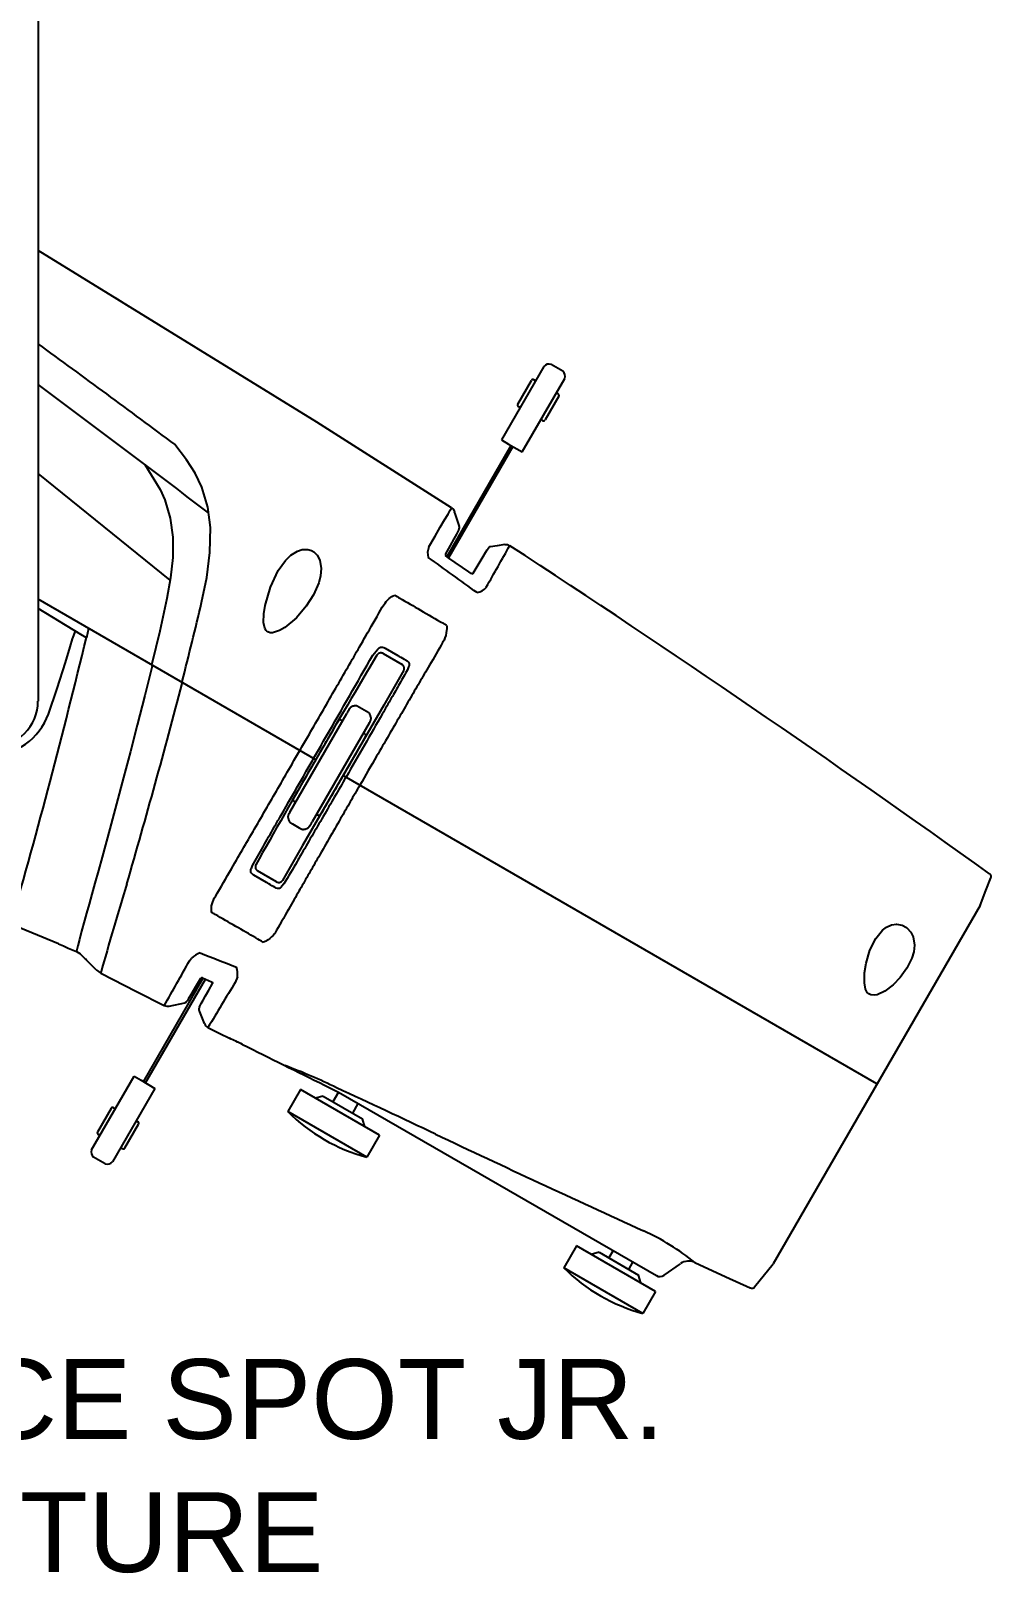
# Model space of a CAD drawing. Extents: x 5 to 346, y -5 to 215.
# Drawn here: x 311.48 to 322.01, y 109.51 to 126.41 of the extents above; entities that cross this region are included whole.
import ezdxf

# ---------------------------------------------------------------- set-up
doc = ezdxf.new("R2010")
doc.units = 0
doc.header["$LTSCALE"] = 0.5
doc.header["$MEASUREMENT"] = 0
doc.layers.get('0').update_dxf_attribs({"linetype": 'CONTINUOUS'})
doc.layers.add('RISER', color=7, linetype='CONTINUOUS')
doc.styles.add('ARIAL', font='arial.ttf')

# ---------------------------------------------------------------- blocks, each defined once
blk = doc.blocks.new('*U56')
at = {"layer": 'RISER'}
for p, q in [((0.452, -4.55), (0.452, -15.482)), ((5.993, -11.815), (5.528, -12.62)), ((6.202, -11.866), (6.074, -11.792)), ((5.709, -12.227), (5.858, -11.968)), ((5.758, -12.752), (6.223, -11.947)), ((5.903, -11.971), (5.885, -11.961)), ((6.157, -12.141), (6.008, -12.4)), ((6.15, -12.114), (6.133, -12.103)), ((5.716, -12.255), (5.733, -12.265)), ((5.963, -12.397), (5.98, -12.407)), ((5.528, -12.62), (5.605, -12.666)), ((5.605, -12.666), (5.758, -12.752)), ((5.632, -12.681), (4.93, -13.898)), ((5.653, -12.693), (4.949, -13.912)), ((5.173, -14.067), (4.952, -13.914)), ((3.504, -16.128), (0.452, -14.366)), ((0.92, -14.751), (0.452, -14.468)), ((0.981, -14.787), (0.92, -14.751)), ((4.12, -14.978), (4.175, -14.914)), ((4.233, -14.961), (4.44, -15.08)), ((4.254, -14.902), (4.323, -14.942)), ((4.323, -14.942), (4.393, -14.982)), ((4.461, -15.142), (4.239, -15.527)), ((4.512, -15.107), (4.501, -15.139)), ((4.239, -15.527), (3.351, -17.065)), ((4.077, -15.61), (3.949, -15.537)), ((3.211, -16.698), (3.835, -15.616)), ((3.787, -15.699), (3.77, -15.689)), ((4.079, -15.723), (3.455, -16.805)), ((4.034, -15.842), (4.017, -15.832)), ((3.803, -16.3), (9.638, -19.67)), ((3.256, -16.579), (3.273, -16.589)), ((3.503, -16.722), (3.521, -16.732)), ((3.213, -16.811), (3.24, -16.827)), ((3.24, -16.827), (3.314, -16.869)), ((3.314, -16.869), (3.341, -16.884)), ((3.351, -17.065), (3.13, -17.449)), ((2.789, -17.316), (2.8, -17.284)), ((2.887, -17.43), (2.817, -17.39)), ((3.065, -17.462), (2.858, -17.342)), ((2.956, -17.47), (2.887, -17.43)), ((3.146, -17.485), (3.124, -17.511)), ((10.774, -17.722), (8.508, -21.648)), ((0.675, -18.143), (0.154, -17.927)), ((1.089, -18.427), (0.994, -18.332)), ((2.112, -18.326), (2.133, -18.297)), ((1.089, -18.427), (1.139, -18.463)), ((1.608, -19.652), (2.262, -18.519)), ((1.629, -19.664), (2.285, -18.528)), ((2.255, -18.515), (2.353, -18.557)), ((2.636, -18.504), (2.612, -18.564)), ((1.889, -18.824), (2.059, -18.787)), ((2.691, -19.243), (2.64, -19.218)), ((1.038, -20.398), (1.503, -19.593)), ((1.503, -19.593), (1.582, -19.636)), ((1.732, -19.725), (1.268, -20.53)), ((1.582, -19.636), (1.732, -19.725)), ((3.327, -19.739), (3.188, -19.979)), ((4.193, -20.239), (3.327, -19.739)), ((3.59, -19.689), (3.737, -19.764)), ((3.744, -19.766), (3.683, -19.872)), ((1.28, -19.938), (1.298, -19.948)), ((3.575, -19.81), (3.49, -19.832)), ((3.575, -19.81), (4.008, -20.06)), ((3.9, -19.997), (3.961, -19.891)), ((1.253, -19.945), (1.104, -20.204)), ((1.527, -20.08), (1.545, -20.091)), ((4.055, -20.479), (3.188, -19.979)), ((4.031, -20.145), (4.008, -20.06)), ((1.128, -20.242), (1.111, -20.232)), ((1.403, -20.377), (1.552, -20.118)), ((4.193, -20.239), (4.055, -20.479)), ((1.375, -20.384), (1.358, -20.374)), ((1.187, -20.553), (1.059, -20.479)), ((6.351, -21.45), (6.212, -21.69)), ((7.217, -21.95), (6.351, -21.45)), ((6.599, -21.521), (6.514, -21.544)), ((6.599, -21.521), (7.032, -21.771)), ((6.754, -21.503), (6.707, -21.583)), ((6.924, -21.708), (6.97, -21.629)), ((7.079, -22.191), (6.212, -21.69)), ((7.055, -21.856), (7.032, -21.771)), ((7.311, -21.773), (7.492, -21.646)), ((8.303, -21.901), (8.507, -21.648)), ((7.217, -21.95), (7.079, -22.191))]:
    blk.add_line(p, q, dxfattribs=at)
at = {"layer": 'RISER', "flags": 128}
for points in [[(4.983, -13.365), (3.507, -12.425), (0.452, -10.545)], [(1.454, -11.162), (1.297, -11.065)], [(2.243, -14.401), (2.3, -14.126), (2.335, -13.852), (2.34, -13.579), (2.311, -13.356), (2.246, -13.138), (2.172, -12.984), (2.077, -12.839), (1.952, -12.672)], [(1.899, -14.157), (0.452, -12.988)], [(1.623, -12.891), (1.788, -13.165), (1.839, -13.275), (1.9, -13.476), (1.928, -13.684), (1.928, -13.907), (1.904, -14.132), (1.863, -14.357), (1.785, -14.715), (1.7, -15.074)], [(4.734, -13.791), (4.802, -13.675), (4.859, -13.577), (4.907, -13.495), (4.944, -13.432), (4.968, -13.391), (4.981, -13.369), (4.983, -13.365)], [(4.983, -13.365), (5.003, -13.383), (5.016, -13.408)], [(5.068, -13.569), (5.043, -13.493), (5.025, -13.437), (5.016, -13.408)], [(5.064, -13.601), (5.055, -13.617), (5.036, -13.652), (5.007, -13.705), (4.966, -13.778), (4.916, -13.869)], [(2.959, -14.716), (2.952, -14.709), (2.936, -14.681), (2.923, -14.622), (2.924, -14.527), (2.939, -14.433), (2.997, -14.233), (3.084, -14.052), (3.163, -13.942), (3.223, -13.883), (3.294, -13.838), (3.347, -13.821), (3.406, -13.819), (3.448, -13.832), (3.475, -13.848), (3.51, -13.884), (3.538, -13.938), (3.554, -14.029), (3.548, -14.109), (3.529, -14.186), (3.471, -14.319), (3.389, -14.443), (3.282, -14.568), (3.154, -14.676), (3.098, -14.71), (3.02, -14.735), (2.994, -14.734), (2.969, -14.724), (2.959, -14.716)], [(5.22, -14.081), (5.297, -13.953), (5.33, -13.897), (5.356, -13.854), (5.373, -13.825), (5.382, -13.811), (5.383, -13.809)], [(5.565, -13.766), (5.484, -13.779), (5.411, -13.79)], [(5.565, -13.766), (5.594, -13.767), (5.621, -13.779)], [(4.952, -13.914), (4.938, -13.905), (4.916, -13.887)], [(5.206, -14.088), (5.197, -14.083), (5.173, -14.067)], [(1.005, -14.685), (0.993, -14.736), (0.981, -14.787)], [(0.565, -15.624), (0.661, -15.344), (0.752, -15.058), (0.805, -14.886), (0.83, -14.799), (0.862, -14.715)], [(1.701, -15.098), (1.62, -15.422), (1.538, -15.745), (1.464, -16.035), (1.389, -16.32), (1.313, -16.606), (1.239, -16.881), (1.154, -17.191), (1.113, -17.339), (1.075, -17.477), (1.041, -17.598), (1.011, -17.706), (0.983, -17.804), (0.96, -17.887), (0.929, -18.002), (0.904, -18.094), (0.886, -18.163), (0.876, -18.207), (0.873, -18.222), (0.874, -18.225)], [(10.774, -17.722), (10.838, -17.558), (10.892, -17.42)], [(9.534, -18.667), (9.52, -18.639), (9.506, -18.567), (9.507, -18.459), (9.524, -18.355), (9.567, -18.211), (9.63, -18.082), (9.703, -17.993), (9.749, -17.958), (9.802, -17.934), (9.859, -17.926), (9.921, -17.937), (9.968, -17.963), (9.972, -17.966), (10.014, -18.012), (10.04, -18.065), (10.054, -18.156), (10.047, -18.229), (10.026, -18.299), (9.971, -18.409), (9.897, -18.51), (9.82, -18.59), (9.731, -18.659), (9.645, -18.7), (9.612, -18.705), (9.578, -18.702), (9.556, -18.69), (9.538, -18.673), (9.534, -18.667)], [(0.675, -18.143), (0.729, -18.165), (0.783, -18.188), (0.837, -18.21), (0.873, -18.225)], [(0.874, -18.225), (0.91, -18.247), (0.915, -18.252)], [(1.139, -18.463), (1.529, -18.662), (1.835, -18.817)], [(2.231, -18.523), (2.178, -18.612), (2.135, -18.683), (2.097, -18.746), (2.084, -18.768)], [(2.219, -18.834), (2.224, -18.825), (2.24, -18.796), (2.26, -18.759), (2.288, -18.711), (2.322, -18.649), (2.362, -18.577)], [(2.353, -18.557), (2.356, -18.559), (2.358, -18.56), (2.362, -18.568), (2.362, -18.569)], [(2.362, -18.569), (2.362, -18.574), (2.362, -18.577)], [(2.274, -19.016), (2.245, -18.94), (2.224, -18.888), (2.217, -18.868)], [(2.313, -19.058), (2.445, -19.124), (2.549, -19.176)], [(3.737, -19.764), (3.771, -19.783), (7.227, -21.777)], [(7.649, -21.632), (7.989, -21.789), (8.256, -21.912)]]:
    blk.add_lwpolyline(points, dxfattribs=at)
at = {"layer": 'RISER'}
for centre, radius, start, end in [((-101.431, -151.511), 173.103, 53.32785, 53.94439), ((6.051, -11.865), 0.0765, 72.1502, 138.8496), ((5.876, -11.978), 0.02, 60.6529, 150.0002), ((6.15, -11.923), 0.0765, 341.1528, 47.8474), ((-96.624, -142.861), 162.926, 52.60618, 53.42834), ((6.14, -12.131), 0.02, 329.9998, 59.6604), ((5.726, -12.237), 0.02, 150, 239.4208), ((5.99, -12.39), 0.02, 240.5792, 330), ((5.029, -13.581), 0.04, 331, 17.7557), ((4.89, -13.86), 0.17, 156.3207, 196.4347), ((-186.493, 94.735), 220.642, 330.40478, 330.54045), ((5.417, -13.83), 0.04, 98.8235, 149), ((-74.073, -135.964), 145.878, 54.38419, 56.88591), ((-70.69, -119.075), 129.414, 54.06342, 54.35521), ((4.957, -13.878), 0.0425, 167.8934, 192.2916), ((5.2, -14.058), 0.0302, 282.1397, 312.4961), ((5.233, -14.127), 0.168, 279.7947, 321.045), ((-39.755, -4.53), 43.143, 345.5913, 346.7735), ((-71.991, 2.76), 75.052, 344.00018, 346.47976), ((1.639, -15.042), 0.0685, 323.5744, 332.1871), ((1.643, -15.062), 0.068, 327.9604, 336.2398), ((-80.095, 6.216), 84.895, 343.78938, 345.32628), ((1.498, -14.961), 0.613, 329.292, 330.2353), ((1.541, -15.003), 0.568, 329.7456, 330.7574), ((-0.049, -15.482), 0.5, 270, 0), ((-0.095, -15.382), 0.703, 271.6477, 339.8738), ((3.76, -15.707), 0.02, 60.5838, 150), ((4.024, -15.859), 0.02, 330, 59.4162), ((3.266, -16.562), 0.02, 150, 239.4162), ((3.53, -16.714), 0.02, 240.5838, 330), ((10.856, -17.406), 0.0394, 338.6821, 54.3851), ((31.12, -26.688), 31.089, 162.7788, 164.6586), ((-27.04, -46.485), 39.731, 45.1215, 45.288), ((2.311, -18.491), 0.263, 108.4298, 132.6611), ((14.577, 12.845), 33.449, 248.3344, 249.0681), ((-42.038, 6.205), 50.507, 330.3022, 330.9418), ((2.346, -18.473), 0.291, 353.8936, 15.2056), ((2.256, -18.553), 0.0386, 115.3445, 129.8496), ((2.25, -18.532), 0.017, 72.8673, 127.1195), ((67.109, -57.817), 75.503, 148.67524, 149.11371), ((2.168, -18.86), 0.356, 58.0721, 58.0775), ((1.871, -18.746), 0.08, 243.1572, 282.4355), ((2.05, -18.747), 0.04, 282.4355, 329), ((2.254, -18.854), 0.04, 151, 201.3038), ((2.349, -18.987), 0.08, 201.3038, 243.3239), ((1.202, -22.229), 3.336, 63.5007, 66.2001), ((84.402, 144.498), 182.997, 243.47977, 243.79394), ((0.942, -25.393), 6.319, 63.8878, 69.4635), ((-41.206, -117.144), 107.285, 64.60396, 65.24264), ((1.27, -19.955), 0.02, 60.5792, 150), ((1.535, -20.108), 0.02, 330, 59.4208), ((4.547, -18.625), 1.918, 224.8891, 255.1109), ((1.121, -20.214), 0.02, 149.9998, 239.3471), ((84.061, 147.464), 185.476, 244.70332, 245.47983), ((1.11, -20.422), 0.0765, 161.1512, 227.8487), ((1.385, -20.367), 0.02, 240.3396, 330.0002), ((1.21, -20.48), 0.0765, 252.1526, 318.8472), ((5.953, -23.749), 2.712, 51.2893, 65.3013), ((7.583, -21.775), 0.158, 65.1687, 125), ((7.572, -20.337), 1.918, 224.8891, 255.1109), ((7.266, -21.709), 0.0788, 240, 305), ((8.273, -21.876), 0.0394, 245.3767, 321.0864)]:
    blk.add_arc(centre, radius, start, end, dxfattribs=at)
blk.add_ellipse((3.529, -16.142), major_axis=(1.135, 1.966), ratio=0.017455, start_param=0.947168, end_param=2.194425, dxfattribs=at)
for points, knots in [([(4.24, -14.426), (4.258, -14.401), (4.29, -14.357), (4.338, -14.33), (4.36, -14.322), (4.36, -14.322)], [0, 0, 0, 0, 0.56174, 0.995947, 1, 1, 1, 1]), ([(4.36, -14.322), (4.378, -14.332), (4.472, -14.386), (4.65, -14.489), (4.821, -14.588), (4.916, -14.643), (4.928, -14.65)], [0, 0, 0, 0, 0.096253, 0.496122, 0.939071, 1, 1, 1, 1]), ([(3.321, -16.022), (3.35, -15.972), (3.424, -15.843), (3.545, -15.635), (3.68, -15.399), (3.813, -15.168), (3.944, -14.94), (4.073, -14.717), (4.199, -14.497), (4.24, -14.426)], [0, 0, 0, 0, 0.093997, 0.243029, 0.393077, 0.542713, 0.69235, 0.846189, 1, 1, 1, 1]), ([(4.928, -14.65), (4.928, -14.65), (4.93, -14.67), (4.932, -14.727), (4.913, -14.779), (4.901, -14.813)], [0, 0, 0, 0, 0.003914, 0.345316, 1, 1, 1, 1]), ([(4.901, -14.813), (4.86, -14.884), (4.748, -15.076), (4.642, -15.257), (4.533, -15.445), (4.416, -15.647), (4.292, -15.861), (4.144, -16.115), (4.039, -16.296), (3.979, -16.402)], [0, 0, 0, 0, 0.126716, 0.253441, 0.382976, 0.512511, 0.656043, 0.800562, 1, 1, 1, 1]), ([(2.8, -17.284), (2.839, -17.216), (2.917, -17.078), (3.02, -16.898), (3.083, -16.787), (3.105, -16.749), (3.444, -16.159), (3.782, -15.568), (4.12, -14.978)], [0, 0, 0, 0, 0.396039, 0.792079, 1, 1, 1, 4.195593, 4.195593, 4.195593, 4.195593]), ([(4.233, -14.961), (4.228, -14.959), (4.22, -14.955), (4.205, -14.954), (4.19, -14.956), (4.175, -14.964), (4.168, -14.973), (4.164, -14.978)], [0, 0, 0, 0, 0.166519, 0.332485, 0.511683, 0.724972, 1, 1, 1, 1]), ([(4.175, -14.914), (4.18, -14.908), (4.187, -14.899), (4.2, -14.892), (4.207, -14.89), (4.209, -14.89)], [0, 0, 0, 0, 0.532919, 0.87587, 1, 1, 1, 1]), ([(4.209, -14.89), (4.215, -14.89), (4.23, -14.891), (4.245, -14.898), (4.254, -14.902)], [0, 0, 0, 0, 0.355733, 1, 1, 1, 1]), ([(4.393, -14.982), (4.416, -14.995), (4.447, -15.013), (4.478, -15.031), (4.486, -15.035)], [0, 0, 0, 0, 0.740929, 1, 1, 1, 1]), ([(4.486, -15.035), (4.489, -15.037), (4.5, -15.044), (4.509, -15.055), (4.515, -15.062)], [0, 0, 0, 0, 0.258675, 1, 1, 1, 1]), ([(4.501, -15.139), (4.472, -15.19), (4.413, -15.292), (4.337, -15.426), (4.273, -15.537), (4.176, -15.706), (4.028, -15.964), (3.894, -16.197), (3.826, -16.314)], [0, 0, 0, 0, 0.138677, 0.277914, 0.352285, 0.426743, 0.710834, 1, 1, 1, 1]), ([(4.461, -15.142), (4.461, -15.142), (4.467, -15.129), (4.464, -15.11), (4.456, -15.094), (4.447, -15.085), (4.441, -15.081), (4.44, -15.08)], [0, 0, 0, 0, 0.290108, 0.571505, 0.761842, 0.953307, 1, 1, 1, 1]), ([(4.515, -15.062), (4.516, -15.065), (4.518, -15.069), (4.52, -15.079), (4.518, -15.092), (4.514, -15.102), (4.512, -15.107)], [0, 0, 0, 0, 0.181473, 0.275562, 0.590484, 1, 1, 1, 1]), ([(3.949, -15.537), (3.948, -15.536), (3.946, -15.535), (3.941, -15.534), (3.931, -15.534), (3.917, -15.535), (3.902, -15.539), (3.887, -15.545), (3.872, -15.555), (3.858, -15.574), (3.845, -15.599), (3.835, -15.616)], [0, 0, 0, 0, 0.014967, 0.032822, 0.079778, 0.145823, 0.228878, 0.31775, 0.4055, 0.585527, 1, 1, 1, 1]), ([(3.249, -16.552), (3.264, -16.525), (3.341, -16.392), (3.436, -16.228), (3.55, -16.031), (3.637, -15.879), (3.707, -15.758), (3.743, -15.697)], [0, 0, 0, 0, 0.095592, 0.470795, 0.570156, 0.784456, 1, 1, 1, 1]), ([(4.079, -15.723), (4.083, -15.718), (4.091, -15.703), (4.097, -15.691), (4.101, -15.68), (4.101, -15.666), (4.098, -15.653), (4.094, -15.639), (4.089, -15.626), (4.084, -15.617), (4.079, -15.612), (4.078, -15.611), (4.077, -15.61)], [0, 0, 0, 0, 0.166901, 0.405335, 0.588296, 0.663227, 0.737457, 0.816547, 0.892491, 0.954334, 0.978989, 1, 1, 1, 1]), ([(4.041, -15.869), (4.026, -15.896), (3.949, -16.029), (3.855, -16.193), (3.741, -16.39), (3.653, -16.542), (3.583, -16.663), (3.548, -16.724)], [0, 0, 0, 0, 0.095592, 0.470795, 0.570156, 0.784456, 1, 1, 1, 1]), ([(2.383, -17.642), (2.423, -17.573), (2.564, -17.331), (2.691, -17.111), (2.824, -16.882), (2.96, -16.647), (3.097, -16.41), (3.217, -16.201), (3.292, -16.072), (3.321, -16.022)], [0, 0, 0, 0, 0.149612, 0.299251, 0.453153, 0.607054, 0.756625, 0.906195, 1, 1, 1, 1]), ([(3.826, -16.314), (3.785, -16.386), (3.701, -16.53), (3.576, -16.747), (3.45, -16.963), (3.355, -17.127), (3.253, -17.302), (3.193, -17.404), (3.146, -17.485)], [0, 0, 0, 0, 0.177989, 0.355978, 0.539057, 0.722136, 0.779617, 1, 1, 1, 1]), ([(3.979, -16.402), (3.943, -16.463), (3.872, -16.586), (3.759, -16.783), (3.637, -16.994), (3.518, -17.202), (3.408, -17.393), (3.308, -17.568), (3.211, -17.739), (3.088, -17.952), (3.049, -18.02)], [0, 0, 0, 0, 0.116081, 0.232163, 0.375769, 0.520366, 0.639133, 0.7579, 0.878954, 1, 1, 1, 1]), ([(3.211, -16.698), (3.208, -16.703), (3.2, -16.718), (3.193, -16.73), (3.189, -16.741), (3.19, -16.755), (3.192, -16.768), (3.196, -16.782), (3.201, -16.795), (3.207, -16.804), (3.211, -16.809), (3.213, -16.81), (3.214, -16.811)], [0, 0, 0, 0, 0.166901, 0.405335, 0.588296, 0.663227, 0.737457, 0.816547, 0.892491, 0.954334, 0.978989, 1, 1, 1, 1]), ([(3.341, -16.884), (3.342, -16.885), (3.344, -16.886), (3.349, -16.887), (3.359, -16.887), (3.373, -16.886), (3.388, -16.882), (3.403, -16.876), (3.418, -16.866), (3.432, -16.847), (3.446, -16.822), (3.455, -16.805)], [0, 0, 0, 0, 0.014967, 0.032822, 0.079778, 0.145823, 0.228878, 0.31775, 0.4055, 0.585527, 1, 1, 1, 1]), ([(2.784, -17.357), (2.783, -17.354), (2.782, -17.348), (2.782, -17.338), (2.784, -17.327), (2.787, -17.319), (2.789, -17.316)], [0, 0, 0, 0, 0.25153, 0.350694, 0.747243, 1, 1, 1, 1]), ([(2.817, -17.39), (2.813, -17.387), (2.799, -17.379), (2.79, -17.366), (2.784, -17.357)], [0, 0, 0, 0, 0.355007, 1, 1, 1, 1]), ([(2.839, -17.274), (2.836, -17.281), (2.831, -17.293), (2.833, -17.313), (2.842, -17.329), (2.851, -17.338), (2.857, -17.342), (2.858, -17.342)], [0, 0, 0, 0, 0.290108, 0.571505, 0.761842, 0.953307, 1, 1, 1, 1]), ([(3.049, -17.524), (3.026, -17.511), (2.995, -17.493), (2.964, -17.475), (2.956, -17.47)], [0, 0, 0, 0, 0.740929, 1, 1, 1, 1]), ([(3.087, -17.536), (3.083, -17.536), (3.07, -17.534), (3.058, -17.529), (3.049, -17.524)], [0, 0, 0, 0, 0.258124, 1, 1, 1, 1]), ([(3.065, -17.462), (3.069, -17.464), (3.078, -17.468), (3.093, -17.469), (3.107, -17.467), (3.122, -17.459), (3.129, -17.45), (3.133, -17.445)], [0, 0, 0, 0, 0.166519, 0.332485, 0.511683, 0.724972, 1, 1, 1, 1]), ([(3.124, -17.511), (3.12, -17.517), (3.112, -17.526), (3.099, -17.534), (3.091, -17.536), (3.087, -17.536), (3.087, -17.536)], [0, 0, 0, 0, 0.486514, 0.795169, 0.961557, 1, 1, 1, 1]), ([(2.353, -17.798), (2.353, -17.797), (2.35, -17.773), (2.349, -17.718), (2.371, -17.669), (2.383, -17.642)], [0, 0, 0, 0, 0.004053, 0.45481, 1, 1, 1, 1]), ([(2.921, -18.125), (2.893, -18.109), (2.793, -18.051), (2.616, -17.949), (2.455, -17.856), (2.366, -17.805), (2.353, -17.798)], [0, 0, 0, 0, 0.145647, 0.53205, 0.931922, 1, 1, 1, 1]), ([(3.049, -18.02), (3.047, -18.024), (3.027, -18.053), (2.986, -18.092), (2.939, -18.117), (2.921, -18.125), (2.921, -18.125)], [0, 0, 0, 0, 0.07078, 0.654951, 0.99609, 1, 1, 1, 1])]:
    blk.add_open_spline(points, degree=3, knots=knots, dxfattribs=at)
at = {"layer": 'RISER', "color": 1, "insert": (-0.393, -22.691), "char_height": 0.875, "width": 20.15864, "attachment_point": 2, "style": 'ARIAL'}
blk.add_mtext('COLORSOURCE SPOT JR.\\PLED FIXTURE', dxfattribs=at)

msp = doc.modelspace()

# ---------------------------------------------------------------- block references
msp.add_blockref('*U56', (311.111, 134.55))

doc.saveas('drawing.dxf')
